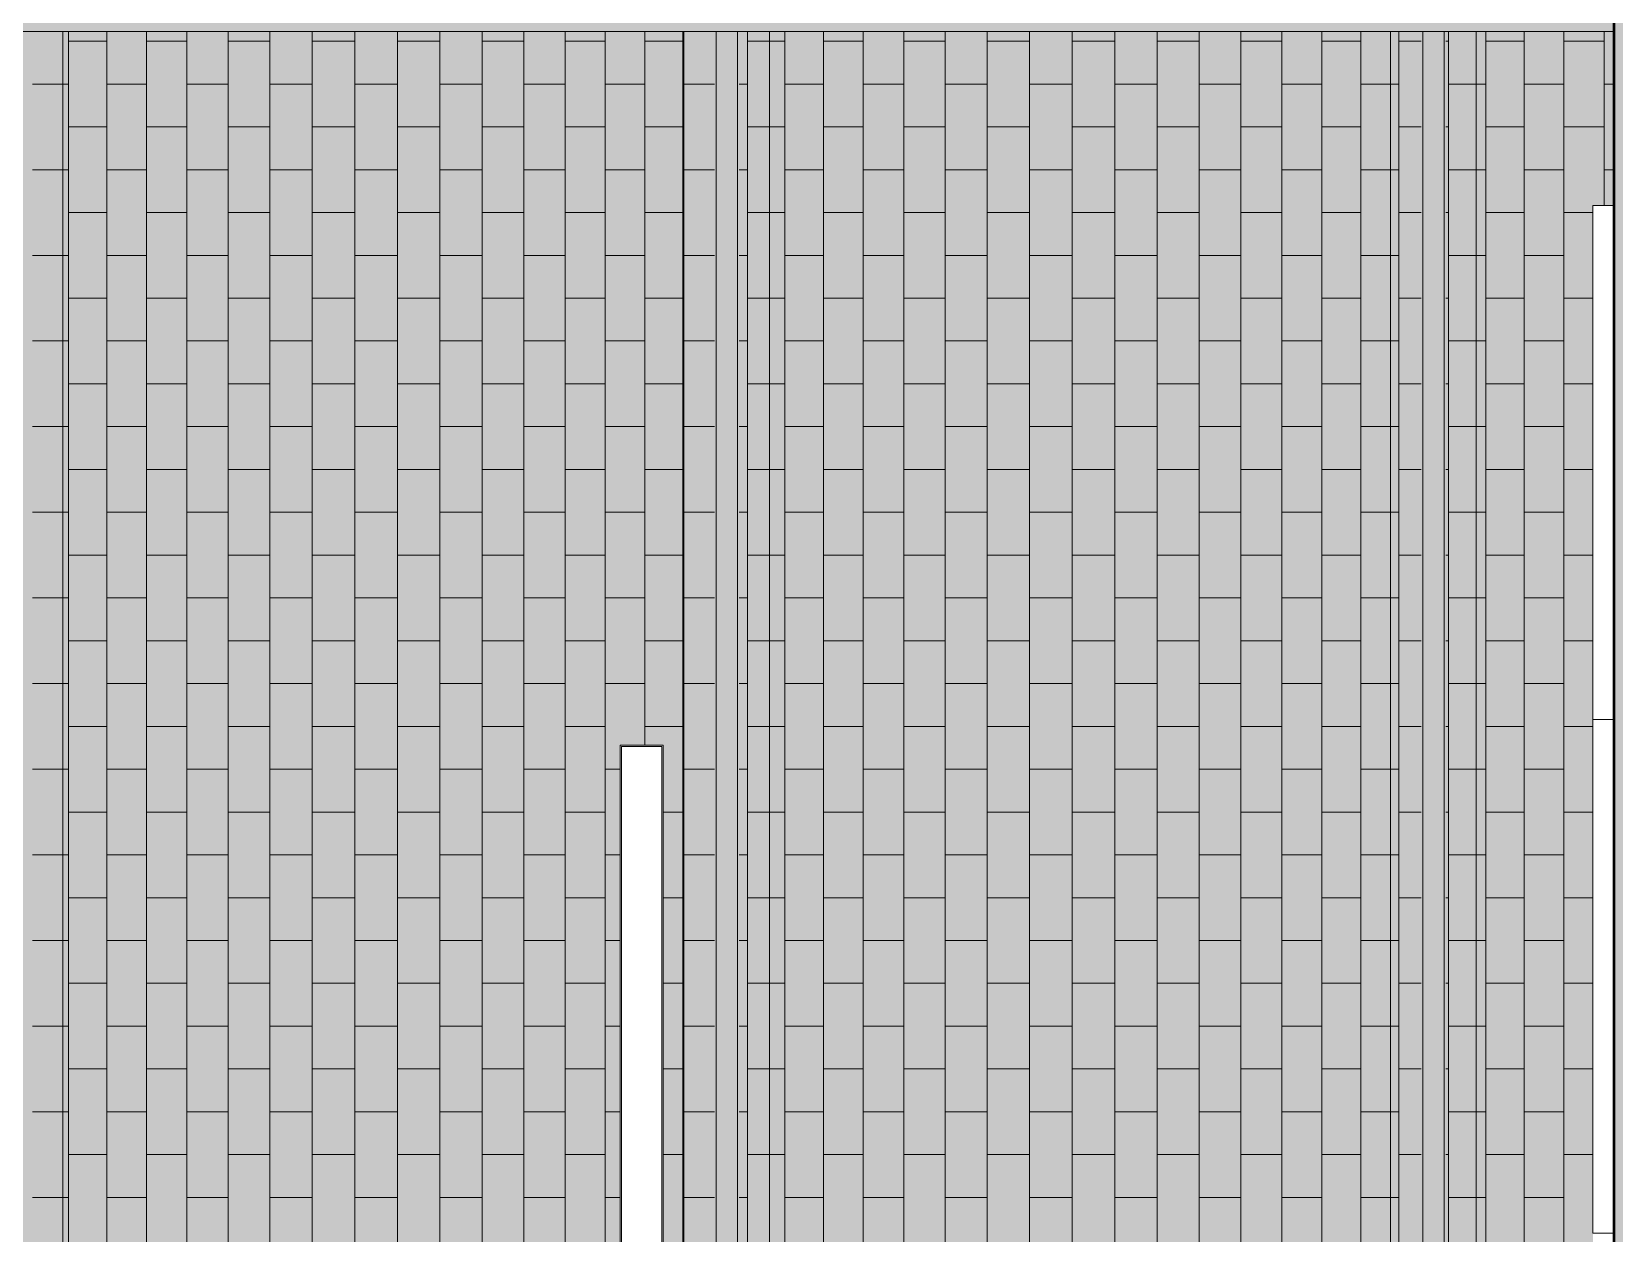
# Model space of a CAD drawing. Header units: inches. Extents: x -956 to 966, y -1111 to 895.
# Drawn here: x 169.2 to 317, y 394.3 to 506.5 of the extents above; entities that cross this region are included whole.
import ezdxf

# ---------------------------------------------------------------- set-up
doc = ezdxf.new("R2010")
doc.units = ezdxf.units.IN
doc.header["$MEASUREMENT"] = 0
for name, color, linetype, lineweight in [('A-CLNG', 13, 'Continuous', 13), ('A-CLNG-PATT', 13, 'Continuous', 13), ('A-GENM', 13, 'Continuous', 13), ('A-WALL-PATT', 111, 'Continuous', 13), ('E-LITE-EQPM', 33, 'Continuous', 9), ('I-WALL', 2, 'Continuous', 13)]:
    doc.layers.add(name, color=color, linetype=linetype, lineweight=lineweight)
pattern_1 = [(0, (0, 0), (30.72, 7.68), [1.267, -21.773, 1.267, -21.773, -122.88]), (0, (0, 0), (30.72, 7.68), [-46.08, 1.267, -44.813, 1.267, -21.773, -53.76]), (0, (0, 0), (30.72, 7.68), [-115.2, 1.267, -14.093, 1.267, -37.133]), (120, (11.52, 3.84), (-22.011075, 22.7643), [1.267, -21.773, 1.267, -21.773, -122.88]), (120, (11.52, 3.84), (-22.011075, 22.7643), [-46.08, 1.267, -44.813, 1.267, -21.773, -53.76]), (120, (11.52, 3.84), (-22.011075, 22.7643), [-115.2, 1.267, -14.093, 1.267, -37.133]), (240, (15.36, 19.2), (-8.708925, -30.4443), [1.267, -21.773, 1.267, -21.773, -122.88]), (240, (15.36, 19.2), (-8.708925, -30.4443), [-46.08, 1.267, -44.813, 1.267, -21.773, -53.76]), (240, (15.36, 19.2), (-8.708925, -30.4443), [-115.2, 1.267, -14.093, 1.267, -37.133])]

# ---------------------------------------------------------------- blocks, each defined once
blk = doc.blocks.new('Lighting - Pendant-Finelite-HP4-D - HP-4 D-8_-SO-3000K-120-FA-SC-3361575-7TH FLOOR TELECOM OVERHEAD ROUTING PLAN')
at = {"layer": 'E-LITE-EQPM', "color": 9}
for p, q in [((48, 2), (-48, 2)), ((-48, 2), (-48, -2)), ((47.875, 1.875), (-47.875, 1.875)), ((-47.875, 1.875), (-47.875, -1.875)), ((-47.875, 1.875), (47.875, 1.875)), ((-47.875, -1.875), (-47.875, 1.875)), ((47.875, -1.875), (47.875, 1.875)), ((47.875, 1.875), (47.875, -1.875)), ((48, -2), (48, 2)), ((-48, -2), (48, -2)), ((-47.875, -1.875), (47.875, -1.875)), ((47.875, -1.875), (-47.875, -1.875))]:
    blk.add_line(p, q, dxfattribs=at)
blk = doc.blocks.new('FP_1_59-7TH FLOOR TELECOM OVERHEAD ROUTING PLAN')
at = {"layer": 'A-CLNG-PATT', "color": 50}
for p, q in [((184.68, 287.38), (184.68, 506.51)), ((184.68, 505.61), (188.26, 505.61)), ((188.26, 287.38), (188.26, 506.51)), ((191.94, 287.38), (191.94, 506.51)), ((191.94, 505.61), (195.72, 505.61)), ((195.72, 287.38), (195.72, 506.51)), ((199.57, 287.38), (199.57, 506.51)), ((199.57, 505.61), (203.48, 505.61)), ((203.48, 287.38), (203.48, 506.51)), ((207.43, 287.38), (207.43, 506.51)), ((207.43, 505.61), (211.4, 505.61)), ((211.4, 287.38), (211.4, 506.51)), ((215.38, 287.38), (215.38, 506.51)), ((215.38, 505.61), (219.35, 505.61)), ((219.35, 287.38), (219.35, 506.51)), ((223.29, 287.38), (223.29, 506.51)), ((223.29, 505.61), (227.19, 505.61)), ((227.19, 287.38), (227.19, 506.51)), ((231.04, 287.38), (231.04, 506.51)), ((231.04, 505.61), (234.8, 505.61)), ((234.8, 287.38), (234.8, 506.51)), ((238.48, 439.86), (238.48, 506.51)), ((238.48, 505.61), (242.04, 505.61)), ((242.04, 287.38), (242.04, 506.51)), ((181.3, 501.61), (184.15, 501.61)), ((184.15, 501.61), (184.68, 501.61)), ((188.26, 501.61), (191.94, 501.61)), ((195.72, 501.61), (199.57, 501.61)), ((203.48, 501.61), (207.43, 501.61)), ((211.4, 501.61), (215.38, 501.61)), ((219.35, 501.61), (223.29, 501.61)), ((227.19, 501.61), (231.04, 501.61)), ((234.8, 501.61), (238.48, 501.61)), ((242.04, 501.61), (242.15, 501.61)), ((242.15, 501.61), (244.99, 501.61)), ((184.68, 497.61), (188.26, 497.61)), ((191.94, 497.61), (195.72, 497.61)), ((199.57, 497.61), (203.48, 497.61)), ((207.43, 497.61), (211.4, 497.61)), ((215.38, 497.61), (219.35, 497.61)), ((223.29, 497.61), (227.19, 497.61)), ((231.04, 497.61), (234.8, 497.61)), ((238.48, 497.61), (242.04, 497.61)), ((181.3, 493.61), (184.15, 493.61)), ((184.15, 493.61), (184.68, 493.61)), ((188.26, 493.61), (191.94, 493.61)), ((195.72, 493.61), (199.57, 493.61)), ((203.48, 493.61), (207.43, 493.61)), ((211.4, 493.61), (215.38, 493.61)), ((219.35, 493.61), (223.29, 493.61)), ((227.19, 493.61), (231.04, 493.61)), ((234.8, 493.61), (238.48, 493.61)), ((242.04, 493.61), (242.15, 493.61)), ((242.15, 493.61), (244.99, 493.61)), ((184.68, 489.61), (188.26, 489.61)), ((191.94, 489.61), (195.72, 489.61)), ((199.57, 489.61), (203.48, 489.61)), ((207.43, 489.61), (211.4, 489.61)), ((215.38, 489.61), (219.35, 489.61)), ((223.29, 489.61), (227.19, 489.61)), ((231.04, 489.61), (234.8, 489.61)), ((238.48, 489.61), (242.04, 489.61)), ((181.3, 485.61), (184.15, 485.61)), ((184.15, 485.61), (184.68, 485.61)), ((188.26, 485.61), (191.94, 485.61)), ((195.72, 485.61), (199.57, 485.61)), ((203.48, 485.61), (207.43, 485.61)), ((211.4, 485.61), (215.38, 485.61)), ((219.35, 485.61), (223.29, 485.61)), ((227.19, 485.61), (231.04, 485.61)), ((234.8, 485.61), (238.48, 485.61)), ((242.04, 485.61), (242.15, 485.61)), ((242.15, 485.61), (244.99, 485.61)), ((184.68, 481.61), (188.26, 481.61)), ((191.94, 481.61), (195.72, 481.61)), ((199.57, 481.61), (203.48, 481.61)), ((207.43, 481.61), (211.4, 481.61)), ((215.38, 481.61), (219.35, 481.61)), ((223.29, 481.61), (227.19, 481.61)), ((231.04, 481.61), (234.8, 481.61)), ((238.48, 481.61), (242.04, 481.61)), ((181.3, 477.61), (184.15, 477.61)), ((184.15, 477.61), (184.68, 477.61)), ((188.26, 477.61), (191.94, 477.61)), ((195.72, 477.61), (199.57, 477.61)), ((203.48, 477.61), (207.43, 477.61)), ((211.4, 477.61), (215.38, 477.61)), ((219.35, 477.61), (223.29, 477.61)), ((227.19, 477.61), (231.04, 477.61)), ((234.8, 477.61), (238.48, 477.61)), ((242.04, 477.61), (242.15, 477.61)), ((242.15, 477.61), (244.99, 477.61)), ((184.68, 473.61), (188.26, 473.61)), ((191.94, 473.61), (195.72, 473.61)), ((199.57, 473.61), (203.48, 473.61)), ((207.43, 473.61), (211.4, 473.61)), ((215.38, 473.61), (219.35, 473.61)), ((223.29, 473.61), (227.19, 473.61)), ((231.04, 473.61), (234.8, 473.61)), ((238.48, 473.61), (242.04, 473.61)), ((181.3, 469.61), (184.15, 469.61)), ((184.15, 469.61), (184.68, 469.61)), ((188.26, 469.61), (191.94, 469.61)), ((195.72, 469.61), (199.57, 469.61)), ((203.48, 469.61), (207.43, 469.61)), ((211.4, 469.61), (215.38, 469.61)), ((219.35, 469.61), (223.29, 469.61)), ((227.19, 469.61), (231.04, 469.61)), ((234.8, 469.61), (238.48, 469.61)), ((242.04, 469.61), (242.15, 469.61)), ((242.15, 469.61), (244.99, 469.61)), ((184.68, 465.61), (188.26, 465.61)), ((191.94, 465.61), (195.72, 465.61)), ((199.57, 465.61), (203.48, 465.61)), ((207.43, 465.61), (211.4, 465.61)), ((215.38, 465.61), (219.35, 465.61)), ((223.29, 465.61), (227.19, 465.61)), ((231.04, 465.61), (234.8, 465.61)), ((238.48, 465.61), (242.04, 465.61)), ((181.3, 461.61), (184.15, 461.61)), ((184.15, 461.61), (184.68, 461.61)), ((188.26, 461.61), (191.94, 461.61)), ((195.72, 461.61), (199.57, 461.61)), ((203.48, 461.61), (207.43, 461.61)), ((211.4, 461.61), (215.38, 461.61)), ((219.35, 461.61), (223.29, 461.61)), ((227.19, 461.61), (231.04, 461.61)), ((234.8, 461.61), (238.48, 461.61)), ((242.04, 461.61), (242.15, 461.61)), ((242.15, 461.61), (244.99, 461.61)), ((184.68, 457.61), (188.26, 457.61)), ((191.94, 457.61), (195.72, 457.61)), ((199.57, 457.61), (203.48, 457.61)), ((207.43, 457.61), (211.4, 457.61)), ((215.38, 457.61), (219.35, 457.61)), ((223.29, 457.61), (227.19, 457.61)), ((231.04, 457.61), (234.8, 457.61)), ((238.48, 457.61), (242.04, 457.61)), ((181.3, 453.61), (184.15, 453.61)), ((184.15, 453.61), (184.68, 453.61)), ((188.26, 453.61), (191.94, 453.61)), ((195.72, 453.61), (199.57, 453.61)), ((203.48, 453.61), (207.43, 453.61)), ((211.4, 453.61), (215.38, 453.61)), ((219.35, 453.61), (223.29, 453.61)), ((227.19, 453.61), (231.04, 453.61)), ((234.8, 453.61), (238.48, 453.61)), ((242.04, 453.61), (242.15, 453.61)), ((242.15, 453.61), (244.99, 453.61)), ((184.68, 449.61), (188.26, 449.61)), ((191.94, 449.61), (195.72, 449.61)), ((199.57, 449.61), (203.48, 449.61)), ((207.43, 449.61), (211.4, 449.61)), ((215.38, 449.61), (219.35, 449.61)), ((223.29, 449.61), (227.19, 449.61)), ((231.04, 449.61), (234.8, 449.61)), ((238.48, 449.61), (242.04, 449.61)), ((181.3, 445.61), (184.15, 445.61)), ((184.15, 445.61), (184.68, 445.61)), ((188.26, 445.61), (191.94, 445.61)), ((195.72, 445.61), (199.57, 445.61)), ((203.48, 445.61), (207.43, 445.61)), ((211.4, 445.61), (215.38, 445.61)), ((219.35, 445.61), (223.29, 445.61)), ((227.19, 445.61), (231.04, 445.61)), ((234.8, 445.61), (238.48, 445.61)), ((242.04, 445.61), (242.15, 445.61)), ((242.15, 445.61), (244.99, 445.61)), ((184.68, 441.61), (188.26, 441.61)), ((191.94, 441.61), (195.72, 441.61)), ((199.57, 441.61), (203.48, 441.61)), ((207.43, 441.61), (211.4, 441.61)), ((215.38, 441.61), (219.35, 441.61)), ((223.29, 441.61), (227.19, 441.61)), ((231.04, 441.61), (234.8, 441.61)), ((238.48, 441.61), (242.04, 441.61)), ((181.3, 437.61), (184.15, 437.61)), ((184.15, 437.61), (184.68, 437.61)), ((188.26, 437.61), (191.94, 437.61)), ((195.72, 437.61), (199.57, 437.61)), ((203.48, 437.61), (207.43, 437.61)), ((211.4, 437.61), (215.38, 437.61)), ((219.35, 437.61), (223.29, 437.61)), ((227.19, 437.61), (231.04, 437.61)), ((234.8, 437.61), (236.21, 437.61)), ((242.04, 437.61), (242.15, 437.61)), ((242.15, 437.61), (244.99, 437.61)), ((184.68, 433.61), (188.26, 433.61)), ((191.94, 433.61), (195.72, 433.61)), ((199.57, 433.61), (203.48, 433.61)), ((207.43, 433.61), (211.4, 433.61)), ((215.38, 433.61), (219.35, 433.61)), ((223.29, 433.61), (227.19, 433.61)), ((231.04, 433.61), (234.8, 433.61)), ((240.19, 433.61), (242.04, 433.61)), ((181.3, 429.61), (184.15, 429.61)), ((184.15, 429.61), (184.68, 429.61)), ((188.26, 429.61), (191.94, 429.61)), ((195.72, 429.61), (199.57, 429.61)), ((203.48, 429.61), (207.43, 429.61)), ((211.4, 429.61), (215.38, 429.61)), ((219.35, 429.61), (223.29, 429.61)), ((227.19, 429.61), (231.04, 429.61)), ((234.8, 429.61), (236.2, 429.61)), ((242.04, 429.61), (242.15, 429.61)), ((242.15, 429.61), (244.99, 429.61)), ((184.68, 425.61), (188.26, 425.61)), ((191.94, 425.61), (195.72, 425.61)), ((199.57, 425.61), (203.48, 425.61)), ((207.43, 425.61), (211.4, 425.61)), ((215.38, 425.61), (219.35, 425.61)), ((223.29, 425.61), (227.19, 425.61)), ((231.04, 425.61), (234.8, 425.61)), ((240.2, 425.61), (242.04, 425.61)), ((181.3, 421.61), (184.15, 421.61)), ((184.15, 421.61), (184.68, 421.61)), ((188.26, 421.61), (191.94, 421.61)), ((195.72, 421.61), (199.57, 421.61)), ((203.48, 421.61), (207.43, 421.61)), ((211.4, 421.61), (215.38, 421.61)), ((219.35, 421.61), (223.29, 421.61)), ((227.19, 421.61), (231.04, 421.61)), ((234.8, 421.61), (236.2, 421.61)), ((242.04, 421.61), (242.15, 421.61)), ((242.15, 421.61), (244.99, 421.61)), ((184.68, 417.61), (188.26, 417.61)), ((191.94, 417.61), (195.72, 417.61)), ((199.57, 417.61), (203.48, 417.61)), ((207.43, 417.61), (211.4, 417.61)), ((215.38, 417.61), (219.35, 417.61)), ((223.29, 417.61), (227.19, 417.61)), ((231.04, 417.61), (234.8, 417.61)), ((240.2, 417.61), (242.04, 417.61)), ((181.3, 413.61), (184.15, 413.61)), ((184.15, 413.61), (184.68, 413.61)), ((188.26, 413.61), (191.94, 413.61)), ((195.72, 413.61), (199.57, 413.61)), ((203.48, 413.61), (207.43, 413.61)), ((211.4, 413.61), (215.38, 413.61)), ((219.35, 413.61), (223.29, 413.61)), ((227.19, 413.61), (231.04, 413.61)), ((234.8, 413.61), (236.2, 413.61)), ((242.04, 413.61), (242.15, 413.61)), ((242.15, 413.61), (244.99, 413.61)), ((184.68, 409.61), (188.26, 409.61)), ((191.94, 409.61), (195.72, 409.61)), ((199.57, 409.61), (203.48, 409.61)), ((207.43, 409.61), (211.4, 409.61)), ((215.38, 409.61), (219.35, 409.61)), ((223.29, 409.61), (227.19, 409.61)), ((231.04, 409.61), (234.8, 409.61)), ((240.2, 409.61), (242.04, 409.61)), ((181.3, 405.61), (184.15, 405.61)), ((184.15, 405.61), (184.68, 405.61)), ((188.26, 405.61), (191.94, 405.61)), ((195.72, 405.61), (199.57, 405.61)), ((203.48, 405.61), (207.43, 405.61)), ((211.4, 405.61), (215.38, 405.61)), ((219.35, 405.61), (223.29, 405.61)), ((227.19, 405.61), (231.04, 405.61)), ((234.8, 405.61), (236.2, 405.61)), ((242.04, 405.61), (242.15, 405.61)), ((242.15, 405.61), (244.99, 405.61)), ((184.68, 401.61), (188.26, 401.61)), ((191.94, 401.61), (195.72, 401.61)), ((199.57, 401.61), (203.48, 401.61)), ((207.43, 401.61), (211.4, 401.61)), ((215.38, 401.61), (219.35, 401.61)), ((223.29, 401.61), (227.19, 401.61)), ((231.04, 401.61), (234.8, 401.61)), ((240.2, 401.61), (242.04, 401.61)), ((181.3, 397.61), (184.15, 397.61)), ((184.15, 397.61), (184.68, 397.61)), ((188.26, 397.61), (191.94, 397.61)), ((195.72, 397.61), (199.57, 397.61)), ((203.48, 397.61), (207.43, 397.61)), ((211.4, 397.61), (215.38, 397.61)), ((219.35, 397.61), (223.29, 397.61)), ((227.19, 397.61), (231.04, 397.61)), ((234.8, 397.61), (236.2, 397.61)), ((242.04, 397.61), (242.15, 397.61)), ((242.15, 397.61), (244.99, 397.61))]:
    blk.add_line(p, q, dxfattribs=at)
blk = doc.blocks.new('FP_1_60-7TH FLOOR TELECOM OVERHEAD ROUTING PLAN')
at = {"layer": 'A-CLNG-PATT', "color": 50}
for p, q in [((248.08, 287.38), (248.08, 506.51)), ((248.08, 505.61), (250.15, 505.61)), ((250.15, 505.61), (251.57, 505.61)), ((251.57, 287.38), (251.57, 506.51)), ((255.18, 287.38), (255.18, 506.51)), ((255.18, 505.61), (258.89, 505.61)), ((258.89, 287.38), (258.89, 506.51)), ((262.68, 287.38), (262.68, 506.51)), ((262.68, 505.61), (266.55, 505.61)), ((266.55, 287.38), (266.55, 506.51)), ((270.47, 287.38), (270.47, 506.51)), ((270.47, 505.61), (274.42, 505.61)), ((274.42, 287.38), (274.42, 506.51)), ((278.4, 287.38), (278.4, 506.51)), ((278.4, 505.61), (282.38, 505.61)), ((282.38, 287.38), (282.38, 506.51)), ((286.34, 287.38), (286.34, 506.51)), ((286.34, 505.61), (290.28, 505.61)), ((290.28, 287.38), (290.28, 506.51)), ((294.17, 287.38), (294.17, 506.51)), ((294.17, 505.61), (297.99, 505.61)), ((297.99, 287.38), (297.99, 506.51)), ((301.73, 287.38), (301.73, 506.51)), ((301.73, 505.61), (305.38, 505.61)), ((305.38, 287.38), (305.38, 506.51)), ((308.92, 287.38), (308.92, 506.51)), ((308.92, 505.61), (310.99, 505.61)), ((247.3, 501.61), (248.08, 501.61)), ((251.57, 501.61), (255.18, 501.61)), ((258.89, 501.61), (262.68, 501.61)), ((266.55, 501.61), (270.47, 501.61)), ((274.42, 501.61), (278.4, 501.61)), ((282.38, 501.61), (286.34, 501.61)), ((290.28, 501.61), (294.17, 501.61)), ((297.99, 501.61), (301.73, 501.61)), ((305.38, 501.61), (308.15, 501.61)), ((308.15, 501.61), (308.92, 501.61)), ((248.08, 497.61), (250.15, 497.61)), ((250.15, 497.61), (251.57, 497.61)), ((255.18, 497.61), (258.89, 497.61)), ((262.68, 497.61), (266.55, 497.61)), ((270.47, 497.61), (274.42, 497.61)), ((278.4, 497.61), (282.38, 497.61)), ((286.34, 497.61), (290.28, 497.61)), ((294.17, 497.61), (297.99, 497.61)), ((301.73, 497.61), (305.38, 497.61)), ((308.92, 497.61), (310.99, 497.61)), ((247.3, 493.61), (248.08, 493.61)), ((251.57, 493.61), (255.18, 493.61)), ((258.89, 493.61), (262.68, 493.61)), ((266.55, 493.61), (270.47, 493.61)), ((274.42, 493.61), (278.4, 493.61)), ((282.38, 493.61), (286.34, 493.61)), ((290.28, 493.61), (294.17, 493.61)), ((297.99, 493.61), (301.73, 493.61)), ((305.38, 493.61), (308.15, 493.61)), ((308.15, 493.61), (308.92, 493.61)), ((248.08, 489.61), (250.15, 489.61)), ((250.15, 489.61), (251.57, 489.61)), ((255.18, 489.61), (258.89, 489.61)), ((262.68, 489.61), (266.55, 489.61)), ((270.47, 489.61), (274.42, 489.61)), ((278.4, 489.61), (282.38, 489.61)), ((286.34, 489.61), (290.28, 489.61)), ((294.17, 489.61), (297.99, 489.61)), ((301.73, 489.61), (305.38, 489.61)), ((308.92, 489.61), (310.99, 489.61)), ((247.3, 485.61), (248.08, 485.61)), ((251.57, 485.61), (255.18, 485.61)), ((258.89, 485.61), (262.68, 485.61)), ((266.55, 485.61), (270.47, 485.61)), ((274.42, 485.61), (278.4, 485.61)), ((282.38, 485.61), (286.34, 485.61)), ((290.28, 485.61), (294.17, 485.61)), ((297.99, 485.61), (301.73, 485.61)), ((305.38, 485.61), (308.15, 485.61)), ((308.15, 485.61), (308.92, 485.61)), ((248.08, 481.61), (250.15, 481.61)), ((250.15, 481.61), (251.57, 481.61)), ((255.18, 481.61), (258.89, 481.61)), ((262.68, 481.61), (266.55, 481.61)), ((270.47, 481.61), (274.42, 481.61)), ((278.4, 481.61), (282.38, 481.61)), ((286.34, 481.61), (290.28, 481.61)), ((294.17, 481.61), (297.99, 481.61)), ((301.73, 481.61), (305.38, 481.61)), ((308.92, 481.61), (310.99, 481.61)), ((247.3, 477.61), (248.08, 477.61)), ((251.57, 477.61), (255.18, 477.61)), ((258.89, 477.61), (262.68, 477.61)), ((266.55, 477.61), (270.47, 477.61)), ((274.42, 477.61), (278.4, 477.61)), ((282.38, 477.61), (286.34, 477.61)), ((290.28, 477.61), (294.17, 477.61)), ((297.99, 477.61), (301.73, 477.61)), ((305.38, 477.61), (308.15, 477.61)), ((308.15, 477.61), (308.92, 477.61)), ((248.08, 473.61), (250.15, 473.61)), ((250.15, 473.61), (251.57, 473.61)), ((255.18, 473.61), (258.89, 473.61)), ((262.68, 473.61), (266.55, 473.61)), ((270.47, 473.61), (274.42, 473.61)), ((278.4, 473.61), (282.38, 473.61)), ((286.34, 473.61), (290.28, 473.61)), ((294.17, 473.61), (297.99, 473.61)), ((301.73, 473.61), (305.38, 473.61)), ((308.92, 473.61), (310.99, 473.61)), ((247.3, 469.61), (248.08, 469.61)), ((251.57, 469.61), (255.18, 469.61)), ((258.89, 469.61), (262.68, 469.61)), ((266.55, 469.61), (270.47, 469.61)), ((274.42, 469.61), (278.4, 469.61)), ((282.38, 469.61), (286.34, 469.61)), ((290.28, 469.61), (294.17, 469.61)), ((297.99, 469.61), (301.73, 469.61)), ((305.38, 469.61), (308.15, 469.61)), ((308.15, 469.61), (308.92, 469.61)), ((248.08, 465.61), (250.15, 465.61)), ((250.15, 465.61), (251.57, 465.61)), ((255.18, 465.61), (258.89, 465.61)), ((262.68, 465.61), (266.55, 465.61)), ((270.47, 465.61), (274.42, 465.61)), ((278.4, 465.61), (282.38, 465.61)), ((286.34, 465.61), (290.28, 465.61)), ((294.17, 465.61), (297.99, 465.61)), ((301.73, 465.61), (305.38, 465.61)), ((308.92, 465.61), (310.99, 465.61)), ((247.3, 461.61), (248.08, 461.61)), ((251.57, 461.61), (255.18, 461.61)), ((258.89, 461.61), (262.68, 461.61)), ((266.55, 461.61), (270.47, 461.61)), ((274.42, 461.61), (278.4, 461.61)), ((282.38, 461.61), (286.34, 461.61)), ((290.28, 461.61), (294.17, 461.61)), ((297.99, 461.61), (301.73, 461.61)), ((305.38, 461.61), (308.15, 461.61)), ((308.15, 461.61), (308.92, 461.61)), ((248.08, 457.61), (250.15, 457.61)), ((250.15, 457.61), (251.57, 457.61)), ((255.18, 457.61), (258.89, 457.61)), ((262.68, 457.61), (266.55, 457.61)), ((270.47, 457.61), (274.42, 457.61)), ((278.4, 457.61), (282.38, 457.61)), ((286.34, 457.61), (290.28, 457.61)), ((294.17, 457.61), (297.99, 457.61)), ((301.73, 457.61), (305.38, 457.61)), ((308.92, 457.61), (310.99, 457.61)), ((247.3, 453.61), (248.08, 453.61)), ((251.57, 453.61), (255.18, 453.61)), ((258.89, 453.61), (262.68, 453.61)), ((266.55, 453.61), (270.47, 453.61)), ((274.42, 453.61), (278.4, 453.61)), ((282.38, 453.61), (286.34, 453.61)), ((290.28, 453.61), (294.17, 453.61)), ((297.99, 453.61), (301.73, 453.61)), ((305.38, 453.61), (308.15, 453.61)), ((308.15, 453.61), (308.92, 453.61)), ((248.08, 449.61), (250.15, 449.61)), ((250.15, 449.61), (251.57, 449.61)), ((255.18, 449.61), (258.89, 449.61)), ((262.68, 449.61), (266.55, 449.61)), ((270.47, 449.61), (274.42, 449.61)), ((278.4, 449.61), (282.38, 449.61)), ((286.34, 449.61), (290.28, 449.61)), ((294.17, 449.61), (297.99, 449.61)), ((301.73, 449.61), (305.38, 449.61)), ((308.92, 449.61), (310.99, 449.61)), ((247.3, 445.61), (248.08, 445.61)), ((251.57, 445.61), (255.18, 445.61)), ((258.89, 445.61), (262.68, 445.61)), ((266.55, 445.61), (270.47, 445.61)), ((274.42, 445.61), (278.4, 445.61)), ((282.38, 445.61), (286.34, 445.61)), ((290.28, 445.61), (294.17, 445.61)), ((297.99, 445.61), (301.73, 445.61)), ((305.38, 445.61), (308.15, 445.61)), ((308.15, 445.61), (308.92, 445.61)), ((248.08, 441.61), (250.15, 441.61)), ((250.15, 441.61), (251.57, 441.61)), ((255.18, 441.61), (258.89, 441.61)), ((262.68, 441.61), (266.55, 441.61)), ((270.47, 441.61), (274.42, 441.61)), ((278.4, 441.61), (282.38, 441.61)), ((286.34, 441.61), (290.28, 441.61)), ((294.17, 441.61), (297.99, 441.61)), ((301.73, 441.61), (305.38, 441.61)), ((308.92, 441.61), (310.99, 441.61)), ((247.3, 437.61), (248.08, 437.61)), ((251.57, 437.61), (255.18, 437.61)), ((258.89, 437.61), (262.68, 437.61)), ((266.55, 437.61), (270.47, 437.61)), ((274.42, 437.61), (278.4, 437.61)), ((282.38, 437.61), (286.34, 437.61)), ((290.28, 437.61), (294.17, 437.61)), ((297.99, 437.61), (301.73, 437.61)), ((305.38, 437.61), (308.15, 437.61)), ((308.15, 437.61), (308.92, 437.61)), ((248.08, 433.61), (250.15, 433.61)), ((250.15, 433.61), (251.57, 433.61)), ((255.18, 433.61), (258.89, 433.61)), ((262.68, 433.61), (266.55, 433.61)), ((270.47, 433.61), (274.42, 433.61)), ((278.4, 433.61), (282.38, 433.61)), ((286.34, 433.61), (290.28, 433.61)), ((294.17, 433.61), (297.99, 433.61)), ((301.73, 433.61), (305.38, 433.61)), ((308.92, 433.61), (310.99, 433.61)), ((247.3, 429.61), (248.08, 429.61)), ((251.57, 429.61), (255.18, 429.61)), ((258.89, 429.61), (262.68, 429.61)), ((266.55, 429.61), (270.47, 429.61)), ((274.42, 429.61), (278.4, 429.61)), ((282.38, 429.61), (286.34, 429.61)), ((290.28, 429.61), (294.17, 429.61)), ((297.99, 429.61), (301.73, 429.61)), ((305.38, 429.61), (308.15, 429.61)), ((308.15, 429.61), (308.92, 429.61)), ((248.08, 425.61), (250.15, 425.61)), ((250.15, 425.61), (251.57, 425.61)), ((255.18, 425.61), (258.89, 425.61)), ((262.68, 425.61), (266.55, 425.61)), ((270.47, 425.61), (274.42, 425.61)), ((278.4, 425.61), (282.38, 425.61)), ((286.34, 425.61), (290.28, 425.61)), ((294.17, 425.61), (297.99, 425.61)), ((301.73, 425.61), (305.38, 425.61)), ((308.92, 425.61), (310.99, 425.61)), ((247.3, 421.61), (248.08, 421.61)), ((251.57, 421.61), (255.18, 421.61)), ((258.89, 421.61), (262.68, 421.61)), ((266.55, 421.61), (270.47, 421.61)), ((274.42, 421.61), (278.4, 421.61)), ((282.38, 421.61), (286.34, 421.61)), ((290.28, 421.61), (294.17, 421.61)), ((297.99, 421.61), (301.73, 421.61)), ((305.38, 421.61), (308.15, 421.61)), ((308.15, 421.61), (308.92, 421.61)), ((248.08, 417.61), (250.15, 417.61)), ((250.15, 417.61), (251.57, 417.61)), ((255.18, 417.61), (258.89, 417.61)), ((262.68, 417.61), (266.55, 417.61)), ((270.47, 417.61), (274.42, 417.61)), ((278.4, 417.61), (282.38, 417.61)), ((286.34, 417.61), (290.28, 417.61)), ((294.17, 417.61), (297.99, 417.61)), ((301.73, 417.61), (305.38, 417.61)), ((308.92, 417.61), (310.99, 417.61)), ((247.3, 413.61), (248.08, 413.61)), ((251.57, 413.61), (255.18, 413.61)), ((258.89, 413.61), (262.68, 413.61)), ((266.55, 413.61), (270.47, 413.61)), ((274.42, 413.61), (278.4, 413.61)), ((282.38, 413.61), (286.34, 413.61)), ((290.28, 413.61), (294.17, 413.61)), ((297.99, 413.61), (301.73, 413.61)), ((305.38, 413.61), (308.15, 413.61)), ((308.15, 413.61), (308.92, 413.61)), ((248.08, 409.61), (250.15, 409.61)), ((250.15, 409.61), (251.57, 409.61)), ((255.18, 409.61), (258.89, 409.61)), ((262.68, 409.61), (266.55, 409.61)), ((270.47, 409.61), (274.42, 409.61)), ((278.4, 409.61), (282.38, 409.61)), ((286.34, 409.61), (290.28, 409.61)), ((294.17, 409.61), (297.99, 409.61)), ((301.73, 409.61), (305.38, 409.61)), ((308.92, 409.61), (310.99, 409.61)), ((247.3, 405.61), (248.08, 405.61)), ((251.57, 405.61), (255.18, 405.61)), ((258.89, 405.61), (262.68, 405.61)), ((266.55, 405.61), (270.47, 405.61)), ((274.42, 405.61), (278.4, 405.61)), ((282.38, 405.61), (286.34, 405.61)), ((290.28, 405.61), (294.17, 405.61)), ((297.99, 405.61), (301.73, 405.61)), ((305.38, 405.61), (308.15, 405.61)), ((308.15, 405.61), (308.92, 405.61)), ((248.08, 401.61), (250.15, 401.61)), ((250.15, 401.61), (251.57, 401.61)), ((255.18, 401.61), (258.89, 401.61)), ((262.68, 401.61), (266.55, 401.61)), ((270.47, 401.61), (274.42, 401.61)), ((278.4, 401.61), (282.38, 401.61)), ((286.34, 401.61), (290.28, 401.61)), ((294.17, 401.61), (297.99, 401.61)), ((301.73, 401.61), (305.38, 401.61)), ((308.92, 401.61), (310.99, 401.61)), ((247.3, 397.61), (248.08, 397.61)), ((251.57, 397.61), (255.18, 397.61)), ((258.89, 397.61), (262.68, 397.61)), ((266.55, 397.61), (270.47, 397.61)), ((274.42, 397.61), (278.4, 397.61)), ((282.38, 397.61), (286.34, 397.61)), ((290.28, 397.61), (294.17, 397.61)), ((297.99, 397.61), (301.73, 397.61)), ((305.38, 397.61), (308.15, 397.61)), ((308.15, 397.61), (308.92, 397.61))]:
    blk.add_line(p, q, dxfattribs=at)
blk = doc.blocks.new('FP_1_61-7TH FLOOR TELECOM OVERHEAD ROUTING PLAN')
at = {"layer": 'A-CLNG-PATT', "color": 50}
for p, q in [((313.3, 505.61), (313.56, 505.61)), ((313.56, 287.38), (313.56, 506.51)), ((317.03, 287.38), (317.03, 506.51)), ((317.03, 505.61), (320.62, 505.61)), ((320.62, 287.38), (320.62, 506.51)), ((324.32, 287.38), (324.32, 506.51)), ((324.32, 505.61), (328.1, 505.61)), ((328.1, 490.26), (328.1, 506.51)), ((313.56, 501.61), (316.15, 501.61)), ((316.15, 501.61), (317.03, 501.61)), ((320.62, 501.61), (324.32, 501.61)), ((328.1, 501.61), (329.04, 501.61)), ((313.3, 497.61), (313.56, 497.61)), ((317.03, 497.61), (320.62, 497.61)), ((324.32, 497.61), (328.1, 497.61)), ((313.56, 493.61), (316.15, 493.61)), ((316.15, 493.61), (317.03, 493.61)), ((320.62, 493.61), (324.32, 493.61)), ((328.1, 493.61), (329.04, 493.61)), ((313.3, 489.61), (313.56, 489.61)), ((317.03, 489.61), (320.62, 489.61)), ((324.32, 489.61), (327.04, 489.61)), ((313.56, 485.61), (316.15, 485.61)), ((316.15, 485.61), (317.03, 485.61)), ((320.62, 485.61), (324.32, 485.61)), ((313.3, 481.61), (313.56, 481.61)), ((317.03, 481.61), (320.62, 481.61)), ((324.32, 481.61), (327.04, 481.61)), ((313.56, 477.61), (316.15, 477.61)), ((316.15, 477.61), (317.03, 477.61)), ((320.62, 477.61), (324.32, 477.61)), ((313.3, 473.61), (313.56, 473.61)), ((317.03, 473.61), (320.62, 473.61)), ((324.32, 473.61), (327.04, 473.61)), ((313.56, 469.61), (316.15, 469.61)), ((316.15, 469.61), (317.03, 469.61)), ((320.62, 469.61), (324.32, 469.61)), ((313.3, 465.61), (313.56, 465.61)), ((317.03, 465.61), (320.62, 465.61)), ((324.32, 465.61), (327.04, 465.61)), ((313.56, 461.61), (316.15, 461.61)), ((316.15, 461.61), (317.03, 461.61)), ((320.62, 461.61), (324.32, 461.61)), ((313.3, 457.61), (313.56, 457.61)), ((317.03, 457.61), (320.62, 457.61)), ((324.32, 457.61), (327.04, 457.61)), ((313.56, 453.61), (316.15, 453.61)), ((316.15, 453.61), (317.03, 453.61)), ((320.62, 453.61), (324.32, 453.61)), ((313.3, 449.61), (313.56, 449.61)), ((317.03, 449.61), (320.62, 449.61)), ((324.32, 449.61), (327.04, 449.61)), ((313.56, 445.61), (316.15, 445.61)), ((316.15, 445.61), (317.03, 445.61)), ((320.62, 445.61), (324.32, 445.61)), ((313.3, 441.61), (313.56, 441.61)), ((317.03, 441.61), (320.62, 441.61)), ((324.32, 441.61), (327.04, 441.61)), ((313.56, 437.61), (316.15, 437.61)), ((316.15, 437.61), (317.03, 437.61)), ((320.62, 437.61), (324.32, 437.61)), ((313.3, 433.61), (313.56, 433.61)), ((317.03, 433.61), (320.62, 433.61)), ((324.32, 433.61), (327.04, 433.61)), ((313.56, 429.61), (316.15, 429.61)), ((316.15, 429.61), (317.03, 429.61)), ((320.62, 429.61), (324.32, 429.61)), ((313.3, 425.61), (313.56, 425.61)), ((317.03, 425.61), (320.62, 425.61)), ((324.32, 425.61), (327.04, 425.61)), ((313.56, 421.61), (316.15, 421.61)), ((316.15, 421.61), (317.03, 421.61)), ((320.62, 421.61), (324.32, 421.61)), ((313.3, 417.61), (313.56, 417.61)), ((317.03, 417.61), (320.62, 417.61)), ((324.32, 417.61), (327.04, 417.61)), ((313.56, 413.61), (316.15, 413.61)), ((316.15, 413.61), (317.03, 413.61)), ((320.62, 413.61), (324.32, 413.61)), ((313.3, 409.61), (313.56, 409.61)), ((317.03, 409.61), (320.62, 409.61)), ((324.32, 409.61), (327.04, 409.61)), ((313.56, 405.61), (316.15, 405.61)), ((316.15, 405.61), (317.03, 405.61)), ((320.62, 405.61), (324.32, 405.61)), ((313.3, 401.61), (313.56, 401.61)), ((317.03, 401.61), (320.62, 401.61)), ((324.32, 401.61), (327.04, 401.61)), ((313.56, 397.61), (316.15, 397.61)), ((316.15, 397.61), (317.03, 397.61)), ((320.62, 397.61), (324.32, 397.61))]:
    blk.add_line(p, q, dxfattribs=at)
blk = doc.blocks.new('7th Floor Vault3 - 7th Floor Vault-3165199-7TH FLOOR TELECOM OVERHEAD ROUTING PLAN')
at = {"layer": 'A-CLNG', "color": 10, "lineweight": 9}
for p, q in [((184.15, 506.51), (184.15, 287.38)), ((184.15, 506.51), (184.15, 287.38)), ((242.15, 506.51), (242.15, 287.38)), ((242.15, 506.51), (242.15, 287.38)), ((245.15, 506.51), (245.15, 287.38)), ((247.15, 506.51), (247.15, 287.38)), ((250.15, 506.51), (250.15, 287.38)), ((250.15, 506.51), (250.15, 287.38)), ((308.15, 506.51), (308.15, 287.38)), ((308.15, 506.51), (308.15, 287.38)), ((311.15, 506.51), (311.15, 287.38)), ((313.15, 506.51), (313.15, 287.38)), ((316.15, 506.51), (316.15, 287.38)), ((316.15, 506.51), (316.15, 287.38))]:
    blk.add_line(p, q, dxfattribs=at)
for name in ['FP_1_59-7TH FLOOR TELECOM OVERHEAD ROUTING PLAN', 'FP_1_60-7TH FLOOR TELECOM OVERHEAD ROUTING PLAN', 'FP_1_61-7TH FLOOR TELECOM OVERHEAD ROUTING PLAN']:
    blk.add_blockref(name, (0, 0), dxfattribs=at)
blk = doc.blocks.new('Acoustic Panel - Wall Mtd - 4_-0_ wide 2_ thick-4744655-7TH FLOOR TELECOM OVERHEAD ROUTING PLAN')
at = {"layer": 'A-GENM', "color": 53, "lineweight": 20}
for p, q in [((315.04, 250.26), (315.04, 298.26)), ((315.04, 298.26), (317.04, 298.26)), ((317.04, 298.26), (317.04, 250.26)), ((317.04, 250.26), (315.04, 250.26))]:
    blk.add_line(p, q, dxfattribs=at)

msp = doc.modelspace()

# ---------------------------------------------------------------- hatches: boundary and pattern name
at = {"layer": 'A-CLNG-PATT'}
h = msp.add_hatch(dxfattribs=at)
h.set_pattern_fill('FP1_12', color=253, style=0, pattern_type=2)
h.set_pattern_definition(pattern_1)
h.paths.add_polyline_path([(-294.34, -537.62), (-227.98, -537.62), (-227.98, -527.62), (-219.98, -527.62), (-219.98, -509.12), (-210.98, -509.12), (-210.98, -364.18), (-211.98, -364.18), (-211.98, -243.37), (-299.98, -243.37), (-299.98, -537.62)], flags=0)
h.paths.add_polyline_path([(-606.23, -537.62), (-602.07, -537.62), (-602.07, -532.87), (-606.23, -532.87), (-606.23, -535.37)], flags=0)
h.paths.add_polyline_path([(-561.64, -537.62), (-356.48, -537.62), (-356.48, -525.62), (-323.98, -525.62), (-323.98, -537.62), (-305.35, -537.62), (-305.35, -525.37), (-321.35, -525.37), (-321.35, -427.37), (-305.35, -427.37), (-305.35, -243.37), (-386.84, -243.37), (-386.84, -318.61), (-390.84, -318.61), (-390.84, -243.37), (-496.9, -243.37), (-496.9, -318.61), (-500.9, -318.61), (-500.9, -243.37), (-562.04, -243.37), (-562.04, -427.37), (-500.9, -427.37), (-500.9, -402.61), (-496.9, -402.61), (-496.9, -427.37), (-390.84, -427.37), (-390.84, -402.61), (-386.84, -402.61), (-386.84, -427.37), (-370.04, -427.37), (-370.04, -525.37), (-578.04, -525.37), (-578.04, -243.37), (-578.35, -243.37), (-578.35, -528.62), (-563.48, -528.62), (-563.48, -537.62)], flags=0)
h.paths.add_polyline_path([(-567.73, -537.62), (-567.73, -532.87), (-578.07, -532.87), (-578.07, -537.62), (-572.48, -537.62)], flags=0)
h.paths.add_polyline_path([(-352.23, -537.62), (-349.48, -537.62), (-349.48, -529.87), (-352.23, -529.87), (-352.23, -536.61)], flags=0)
h.paths.add_polyline_path([(-680.44, -535.37), (-610.48, -535.37), (-610.48, -528.62), (-583.23, -528.62), (-583.23, -526.62), (-662.91, -526.62), (-662.91, -498.61), (-665.8, -498.61), (-665.8, -402.61), (-661.8, -402.61), (-661.8, -428.62), (-583.23, -428.62), (-583.23, -422.62), (-598.91, -422.62), (-598.91, -386.62), (-662.91, -386.62), (-662.91, -318.61), (-665.8, -318.61), (-665.8, -243.37), (-666.35, -243.37), (-666.35, -246.62), (-730.35, -246.62), (-730.35, -243.37), (-762.35, -243.37), (-762.35, -246.62), (-771.86, -246.62), (-771.86, -288.62), (-694.91, -288.62), (-694.91, -386.62), (-790.91, -386.62), (-790.91, -288.62), (-775.86, -288.62), (-775.86, -246.62), (-842.35, -246.62), (-842.35, -243.37), (-853.35, -243.37), (-853.35, -535.37), (-710.14, -535.37)], flags=0)
h.paths.add_polyline_path([(-834.85, -526.62), (-850.85, -526.62), (-850.85, -428.62), (-706.85, -428.62), (-706.85, -526.62), (-828.94, -526.62)], flags=0)
h.paths.add_polyline_path([(-255.48, -481.68), (-256.53, -481.54), (-257.51, -481.14), (-258.35, -480.49), (-259, -479.65), (-259.4, -478.67), (-259.54, -477.62), (-259.4, -476.57), (-259, -475.59), (-258.35, -474.75), (-257.51, -474.1), (-256.53, -473.7), (-255.48, -473.56), (-254.43, -473.7), (-253.45, -474.1), (-252.6, -474.75), (-251.96, -475.59), (-251.55, -476.57), (-251.41, -477.62), (-251.55, -478.67), (-251.96, -479.65), (-252.6, -480.49), (-253.45, -481.14), (-254.43, -481.54)], flags=0)
h.paths.add_polyline_path([(-255.48, -421.68), (-256.53, -421.54), (-257.51, -421.14), (-258.35, -420.49), (-259, -419.65), (-259.4, -418.67), (-259.54, -417.62), (-259.4, -416.57), (-259, -415.59), (-258.35, -414.75), (-257.51, -414.1), (-256.53, -413.7), (-255.48, -413.56), (-254.43, -413.7), (-253.45, -414.1), (-252.6, -414.75), (-251.96, -415.59), (-251.55, -416.57), (-251.41, -417.62), (-251.55, -418.67), (-251.96, -419.65), (-252.6, -420.49), (-253.45, -421.14), (-254.43, -421.54)], flags=0)
h.paths.add_polyline_path([(-255.48, -361.68), (-256.53, -361.54), (-257.51, -361.14), (-258.35, -360.49), (-259, -359.65), (-259.4, -358.67), (-259.54, -357.62), (-259.4, -356.57), (-259, -355.59), (-258.35, -354.75), (-257.51, -354.1), (-256.53, -353.7), (-255.48, -353.56), (-254.43, -353.7), (-253.45, -354.1), (-252.6, -354.75), (-251.96, -355.59), (-251.55, -356.57), (-251.41, -357.62), (-251.55, -358.67), (-251.96, -359.65), (-252.6, -360.49), (-253.45, -361.14), (-254.43, -361.54)], flags=0)
h.paths.add_polyline_path([(-255.48, -301.68), (-256.53, -301.54), (-257.51, -301.14), (-258.35, -300.49), (-259, -299.65), (-259.4, -298.67), (-259.54, -297.62), (-259.4, -296.57), (-259, -295.59), (-258.35, -294.75), (-257.51, -294.1), (-256.53, -293.7), (-255.48, -293.56), (-254.43, -293.7), (-253.45, -294.1), (-252.6, -294.75), (-251.96, -295.59), (-251.55, -296.57), (-251.41, -297.62), (-251.55, -298.67), (-251.96, -299.65), (-252.6, -300.49), (-253.45, -301.14), (-254.43, -301.54)], flags=0)
h.paths.add_polyline_path([(-661.8, -288.62), (-598.91, -288.62), (-598.91, -252.62), (-583.23, -252.62), (-583.23, -243.37), (-661.8, -243.37), (-661.8, -282.19)], flags=0)
h.paths.add_polyline_path([(-258.35, -241.12), (-257.53, -241.12), (-258.35, -240.49), (-259, -239.65), (-259.4, -238.67), (-259.54, -237.62), (-259.4, -236.57), (-259, -235.59), (-258.35, -234.75), (-257.51, -234.1), (-256.53, -233.7), (-255.48, -233.56), (-254.43, -233.7), (-253.45, -234.1), (-252.6, -234.75), (-251.96, -235.59), (-251.55, -236.57), (-251.41, -237.62), (-251.55, -238.67), (-251.96, -239.65), (-252.6, -240.49), (-253.42, -241.12), (-211.98, -241.12), (-211.98, -209.62), (-299.98, -209.62), (-299.98, -241.12), (-259, -241.12)], flags=0)
h.paths.add_polyline_path([(-578.35, -241.12), (-578.04, -241.12), (-578.04, -231.37), (-562.04, -231.37), (-562.04, -241.12), (-500.9, -241.12), (-500.9, -222.61), (-496.9, -222.61), (-496.9, -241.12), (-390.84, -241.12), (-390.84, -222.61), (-386.84, -222.61), (-386.84, -241.12), (-305.35, -241.12), (-305.35, -209.62), (-363.1, -209.62), (-363.1, -212.62), (-337.6, -212.62), (-337.6, -238.12), (-363.1, -238.12), (-363.1, -213.62), (-559.1, -213.62), (-559.1, -209.62), (-578.35, -209.62), (-578.35, -235.91)], flags=0)
h.paths.add_polyline_path([(-621.04, -241.12), (-583.23, -241.12), (-583.23, -209.62), (-666.35, -209.62), (-666.35, -241.12), (-665.8, -241.12), (-665.8, -222.61), (-661.8, -222.61), (-661.8, -241.12), (-650.74, -241.12)], flags=0)
h.paths.add_polyline_path([(-842.35, -241.12), (-842.35, -209.62), (-853.35, -209.62), (-853.35, -241.12)], flags=0)
h.paths.add_polyline_path([(-762.35, -241.12), (-730.35, -241.12), (-730.35, -209.62), (-762.35, -209.62), (-762.35, -222.78)], flags=0)
h.paths.add_polyline_path([(-578.35, -207.37), (-559.1, -207.37), (-559.1, -197.62), (-578.35, -197.62), (-578.35, -202.98)], flags=0)
h.paths.add_polyline_path([(-363.1, -207.37), (-305.35, -207.37), (-305.35, -197.62), (-363.1, -197.62), (-363.1, -202.98)], flags=0)
h.paths.add_polyline_path([(-294.34, -207.37), (-211.98, -207.37), (-211.98, -186.24), (-210.98, -186.24), (-210.98, -48.37), (45.27, -48.37), (45.27, -53.62), (99.27, -53.62), (99.27, -48.37), (317.04, -48.37), (317.04, 11.88), (228.2, 11.88), (228.2, 5.39), (224.2, 5.39), (224.2, 11.88), (-11.8, 11.88), (-11.8, 5.39), (-15.8, 5.39), (-15.8, 11.88), (-363.1, 11.88), (-363.1, 37.38), (-340.48, 37.38), (-340.48, 40.38), (-412.8, 40.38), (-412.8, 8.88), (-336.96, 8.84), (-336.96, 6.63), (-412.8, 6.63), (-412.8, 5.39), (-416.8, 5.39), (-416.8, 6.63), (-532.8, 6.63), (-532.8, 5.39), (-536.8, 5.39), (-536.8, 6.63), (-652.8, 6.63), (-652.8, 5.39), (-656.8, 5.39), (-656.8, 6.63), (-772.86, 6.63), (-772.86, 5.39), (-776.86, 5.39), (-776.86, 6.63), (-853.35, 6.63), (-853.35, -192.24), (-838.91, -192.24), (-838.91, -190.24), (-318.91, -190.24), (-318.91, -192.24), (-299.98, -192.24), (-299.98, -207.37)], flags=0)
h.paths.add_polyline_path([(-583.23, -207.37), (-583.23, -197.62), (-666.35, -197.62), (-666.35, -207.37), (-591.34, -207.37)], flags=0)
h.paths.add_polyline_path([(-853.35, -207.37), (-842.35, -207.37), (-842.35, -197.62), (-853.35, -197.62), (-853.35, -202.98)], flags=0)
h.paths.add_polyline_path([(-739.84, -207.37), (-730.35, -207.37), (-730.35, -197.62), (-762.35, -197.62), (-762.35, -207.37)], flags=0)
h.paths.add_polyline_path([(-772.92, -162.61), (-776.8, -162.61), (-776.8, -66.61), (-772.8, -66.61), (-772.8, -162.61)], flags=0)
h.paths.add_polyline_path([(-532.92, -162.61), (-536.8, -162.61), (-536.8, -66.61), (-532.8, -66.61), (-532.8, -162.61)], flags=0)
h.paths.add_polyline_path([(-656.8, -162.61), (-656.8, -66.61), (-652.8, -66.61), (-652.8, -162.61), (-656.67, -162.61)], flags=0)
h.paths.add_polyline_path([(-416.8, -162.61), (-416.8, -66.61), (-412.8, -66.61), (-412.8, -162.61), (-416.67, -162.61)], flags=0)
h.paths.add_polyline_path([(-280.92, -162.61), (-284.8, -162.61), (-284.8, -66.61), (-280.8, -66.61), (-280.8, -162.61), (-280.92, -162.61)], flags=0)
h.paths.add_polyline_path([(-769.54, 8.88), (-656.8, 8.88), (-656.8, 40.38), (-772.86, 40.38), (-772.86, 8.88)], flags=0)
h.paths.add_polyline_path([(-621.04, 8.88), (-536.8, 8.88), (-536.8, 40.38), (-652.8, 40.38), (-652.8, 8.88), (-650.74, 8.88)], flags=0)
h.paths.add_polyline_path([(-776.86, 8.88), (-776.86, 40.38), (-853.35, 40.38), (-853.35, 8.88), (-799.24, 8.88)], flags=0)
h.paths.add_polyline_path([(-416.8, 8.88), (-416.8, 40.38), (-532.8, 40.38), (-532.8, 8.88), (-442.84, 8.88)], flags=0)
h.paths.add_polyline_path([(121.46, 14.13), (224.2, 14.13), (224.2, 35.13), (116.9, 35.13), (116.9, 14.13)], flags=0)
h.paths.add_polyline_path([(62.06, 14.13), (91.4, 14.13), (91.4, 35.13), (-11.8, 35.13), (-11.8, 14.13), (32.36, 14.13)], flags=0)
h.paths.add_polyline_path([(-95.08, 14.13), (-15.8, 14.13), (-15.8, 35.13), (-95.08, 35.13), (-95.08, 27.07), (-124.33, 27.07), (-124.33, 14.13), (-116.14, 14.13)], flags=0)
h.paths.add_polyline_path([(228.2, 14.13), (317.04, 14.13), (317.04, 35.13), (228.2, 35.13), (228.2, 34.65)], flags=0)
h.paths.add_polyline_path([(-335.1, 17.26), (-335.1, 41.51), (-335.6, 41.51), (-335.6, 17.26)], flags=0)
h.paths.add_polyline_path([(94.52, 34.26), (114.65, 34.26), (114.65, 35.13), (93.65, 35.13), (93.65, 34.26)], flags=0)
h.paths.add_polyline_path([(240.26, 37.38), (317.04, 37.38), (317.04, 58.26), (315.04, 58.26), (315.04, 261.88), (228.2, 261.88), (228.2, 173.39), (224.2, 173.39), (224.2, 261.88), (-11.8, 261.88), (-11.8, 173.39), (-15.8, 173.39), (-15.8, 261.88), (-95.08, 261.88), (-95.08, 225.07), (-94.33, 225.05), (-94.33, 126.07), (-95.08, 126.07), (-95.08, 37.38), (-15.8, 37.38), (-15.8, 101.39), (-11.8, 101.39), (-11.8, 37.38), (224.2, 37.38), (224.2, 101.39), (228.2, 101.39), (228.2, 37.38)], flags=0)
h.paths.add_polyline_path([(-412.8, 42.63), (-340.48, 42.63), (-340.48, 256.63), (-412.8, 256.63), (-412.8, 173.39), (-416.8, 173.39), (-416.8, 256.63), (-532.8, 256.63), (-532.8, 173.39), (-536.8, 173.39), (-536.8, 256.63), (-652.8, 256.63), (-652.8, 173.39), (-656.8, 173.39), (-656.8, 256.63), (-772.8, 256.63), (-772.8, 173.39), (-776.8, 173.39), (-776.8, 256.63), (-853.35, 256.63), (-853.35, 42.63), (-776.86, 42.63), (-776.86, 101.39), (-772.86, 101.39), (-772.86, 42.63), (-656.8, 42.63), (-656.8, 101.39), (-652.8, 101.39), (-652.8, 42.63), (-536.8, 42.63), (-536.8, 101.39), (-532.8, 101.39), (-532.8, 42.63), (-416.8, 42.63), (-416.8, 101.39), (-412.8, 101.39), (-412.8, 74.26)], flags=0)
h.paths.add_polyline_path([(108.08, 52.39), (104.2, 52.39), (104.2, 100.39), (108.2, 100.39), (108.2, 52.39)], flags=0)
h.paths.add_polyline_path([(106.61, 173.39), (104.2, 173.39), (104.2, 221.39), (108.2, 221.39), (108.2, 173.39), (108.08, 173.39)], flags=0)
h.paths.add_polyline_path([(-652.8, 258.88), (-536.8, 258.88), (-536.8, 269.39), (-532.8, 269.39), (-532.8, 258.88), (-416.8, 258.88), (-416.8, 269.39), (-412.8, 269.39), (-412.8, 258.88), (-340.48, 258.88), (-340.48, 261.88), (-363.1, 261.88), (-363.1, 287.38), (-340.48, 287.38), (-340.48, 290.38), (-853.35, 290.38), (-853.35, 258.88), (-776.8, 258.88), (-776.8, 269.39), (-772.8, 269.39), (-772.8, 258.88), (-656.8, 258.88), (-656.8, 269.39), (-652.8, 269.39), (-652.8, 269.26)], flags=0)
h.paths.add_polyline_path([(-27.04, 264.13), (-15.8, 264.13), (-15.8, 269.39), (-11.8, 269.39), (-11.8, 264.13), (93.04, 264.13), (93.04, 285.13), (-95.08, 285.13), (-95.08, 264.13), (-48.94, 264.13)], flags=0)
h.paths.add_polyline_path([(315.04, 264.13), (315.04, 285.13), (116.9, 285.13), (116.9, 264.13), (224.2, 264.13), (224.2, 269.39), (228.2, 269.39), (228.2, 264.13), (299.66, 264.13)], flags=0)
h.paths.add_polyline_path([(-55.95, 287.38), (315.04, 287.38), (315.04, 490.26), (317.04, 490.26), (317.04, 506.51), (-95.08, 506.51), (-95.08, 423.07), (-94.33, 423.05), (-94.33, 324.07), (-95.08, 324.07), (-95.08, 287.38), (-56.74, 287.38)], flags=0)
h.paths.add_polyline_path([(-383.44, 292.63), (-340.48, 292.63), (-340.49, 506.51), (-853.35, 506.51), (-853.35, 292.63), (-413.14, 292.63)], flags=0)
h.paths.add_polyline_path([(-772.92, 341.39), (-776.8, 341.39), (-776.8, 437.39), (-772.8, 437.39), (-772.8, 341.39), (-772.92, 341.39)], flags=0)
h.paths.add_polyline_path([(-656.8, 341.39), (-656.8, 437.39), (-652.8, 437.39), (-652.8, 341.39), (-656.67, 341.39)], flags=0)
h.paths.add_polyline_path([(-536.67, 341.39), (-536.8, 341.39), (-536.8, 437.39), (-532.8, 437.39), (-532.8, 341.39), (-532.92, 341.39)], flags=0)
h.paths.add_polyline_path([(-416.8, 341.39), (-416.8, 437.39), (-412.8, 437.39), (-412.8, 341.39), (-416.67, 341.39)], flags=0)
h.paths.add_polyline_path([(108.2, 343.86), (104.2, 343.86), (104.2, 439.86), (108.2, 439.86), (108.2, 343.98)], flags=0)
h.paths.add_polyline_path([(-11.92, 343.86), (-15.8, 343.86), (-15.8, 439.86), (-11.8, 439.86), (-11.8, 343.86), (-11.92, 343.86)], flags=0)
h.paths.add_polyline_path([(224.2, 343.86), (224.2, 439.86), (228.2, 439.86), (228.2, 343.86), (224.33, 343.86)], flags=0)
h.paths.add_polyline_path([(306.4, 508.76), (317.04, 508.76), (317.04, 537.38), (407.03, 537.38), (407.03, 540.38), (228.2, 540.38), (228.2, 511.86), (224.2, 511.86), (224.2, 540.38), (-11.8, 540.38), (-11.8, 511.86), (-15.8, 511.86), (-15.8, 540.38), (-412.8, 540.38), (-412.8, 509.39), (-416.8, 509.39), (-416.8, 540.38), (-532.8, 540.38), (-532.8, 509.39), (-536.8, 509.39), (-536.8, 540.38), (-652.8, 540.38), (-652.8, 509.39), (-656.8, 509.39), (-656.8, 540.38), (-772.86, 540.38), (-772.86, 509.39), (-776.86, 509.39), (-776.86, 540.38), (-853.35, 540.38), (-853.35, 508.76), (-340.48, 508.76), (-340.48, 511.88), (-363.1, 511.88), (-363.1, 537.38), (-129.71, 537.38), (-129.71, 536.38), (-124.33, 536.38), (-124.33, 522.07), (-95.08, 522.07), (-95.08, 508.76), (299.66, 508.76)], flags=0)
h.paths.add_polyline_path([(93.65, 511.88), (91.4, 511.88), (91.4, 537.38), (116.9, 537.38), (116.9, 511.88), (114.65, 511.88)], flags=0)
h.paths.add_polyline_path([(589.87, 537.38), (589.87, 540.38), (555.53, 540.38), (555.53, 537.38), (581.81, 537.38)], flags=0)
h.paths.add_polyline_path([(294.27, 542.63), (407.03, 542.63), (407.03, 567.38), (464.2, 567.38), (464.2, 607.86), (468.2, 607.86), (468.2, 567.38), (554.2, 567.38), (554.2, 607.86), (558.2, 607.86), (558.2, 559.86), (555.53, 559.86), (555.53, 542.63), (589.87, 542.63), (589.87, 797.38), (-167.83, 797.38), (-167.83, 645.01), (-334.83, 645.01), (-334.83, 797.38), (-851.35, 797.38), (-851.35, 795.38), (-853.35, 795.38), (-853.35, 542.63), (-776.86, 542.63), (-776.86, 605.39), (-772.86, 605.39), (-772.86, 542.63), (-656.8, 542.63), (-656.8, 605.39), (-652.8, 605.39), (-652.8, 542.63), (-536.8, 542.63), (-536.8, 605.39), (-532.8, 605.39), (-532.8, 542.63), (-416.8, 542.63), (-416.8, 605.39), (-412.8, 605.39), (-412.8, 542.63), (-15.8, 542.63), (-15.8, 607.86), (-11.8, 607.86), (-11.8, 542.63), (224.2, 542.63), (224.2, 607.86), (228.2, 607.86), (228.2, 542.63), (269.96, 542.63)], flags=0)
h.paths.add_polyline_path([(-251.8, 559.86), (-255.8, 559.86), (-255.8, 607.86), (-251.8, 607.86), (-251.8, 559.98)], flags=0)
h.paths.add_polyline_path([(-131.8, 559.86), (-135.8, 559.86), (-135.8, 607.86), (-131.8, 607.86), (-131.8, 559.98)], flags=0)
h.paths.add_polyline_path([(104.33, 559.86), (104.2, 559.86), (104.2, 607.86), (108.2, 607.86), (108.2, 559.86), (106.61, 559.86)], flags=0)
h.paths.add_polyline_path([(344.2, 559.86), (344.2, 607.86), (348.2, 607.86), (348.2, 559.86), (344.33, 559.86)], flags=0)
h.paths.add_polyline_path([(-776.8, 677.39), (-776.8, 773.39), (-772.8, 773.39), (-772.8, 677.39), (-776.67, 677.39)], flags=0)
h.paths.add_polyline_path([(-656.67, 677.39), (-656.8, 677.39), (-656.8, 773.39), (-652.8, 773.39), (-652.8, 677.39), (-652.92, 677.39)], flags=0)
h.paths.add_polyline_path([(-536.67, 677.39), (-536.8, 677.39), (-536.8, 773.39), (-532.8, 773.39), (-532.8, 677.39), (-532.92, 677.39)], flags=0)
h.paths.add_polyline_path([(-416.67, 679.86), (-416.8, 679.86), (-416.8, 775.86), (-412.8, 775.86), (-412.8, 679.86), (-413.14, 679.86)], flags=0)
h.paths.add_polyline_path([(-135.67, 679.86), (-135.8, 679.86), (-135.8, 775.86), (-131.8, 775.86), (-131.8, 679.86), (-131.92, 679.86)], flags=0)
h.paths.add_polyline_path([(-11.92, 679.86), (-15.8, 679.86), (-15.8, 775.86), (-11.8, 775.86), (-11.8, 679.86)], flags=0)
h.paths.add_polyline_path([(106.61, 679.86), (104.2, 679.86), (104.2, 775.86), (108.2, 775.86), (108.2, 679.86), (108.08, 679.86)], flags=0)
h.paths.add_polyline_path([(228.08, 679.86), (224.2, 679.86), (224.2, 775.86), (228.2, 775.86), (228.2, 679.86), (228.08, 679.86)], flags=0)
h.paths.add_polyline_path([(348.08, 679.86), (344.2, 679.86), (344.2, 775.86), (348.2, 775.86), (348.2, 679.86), (348.08, 679.86)], flags=0)
h.paths.add_polyline_path([(464.2, 679.86), (464.2, 775.86), (468.2, 775.86), (468.2, 679.86), (464.33, 679.86)], flags=0)
h.paths.add_polyline_path([(-848.93, 741.36), (-848.94, 741.36), (-848.93, 789.36), (-848.49, 789.36), (-848.5, 741.36), (-848.89, 741.36)], flags=0)
h = msp.add_hatch(dxfattribs=at)
h.set_pattern_fill('FP1_13', color=253, style=0, pattern_type=2)
h.set_pattern_definition(pattern_1)
h.paths.add_polyline_path([(317.04, 506.51), (317.04, 537.38), (407.03, 537.38), (407.03, 542.63), (228.2, 542.63), (228.2, 511.86), (224.2, 511.86), (224.2, 542.63), (-11.8, 542.63), (-11.8, 511.86), (-15.8, 511.86), (-15.8, 542.63), (-337.6, 542.63), (-337.6, 537.38), (-129.71, 537.38), (-129.71, 536.38), (-124.33, 536.38), (-124.33, 522.07), (-95.08, 522.07), (-95.08, 506.51), (299.66, 506.51)], flags=0)
h.paths.add_polyline_path([(-129.71, 506.51), (-129.71, 532.01), (-335.1, 532.01), (-335.1, 506.51), (-145.84, 506.51)], flags=0)
h.paths.add_polyline_path([(91.4, 511.88), (91.4, 537.38), (116.9, 537.38), (116.9, 511.88), (91.76, 511.88)], flags=0)
h.paths.add_polyline_path([(566.96, 537.38), (589.87, 537.38), (589.87, 542.63), (555.53, 542.63), (555.53, 537.38), (559.68, 537.38)], flags=0)
at = {"layer": 'A-WALL-PATT'}
msp.add_hatch(color=253, dxfattribs=at).paths.add_polyline_path([(322.42, 42.01), (322.42, 532.01), (317.04, 532.01), (317.04, 42.01)], flags=0)

# ---------------------------------------------------------------- linework, layer by layer
at = {"layer": 'A-CLNG', "color": 50}
for p in [(-95.08, 506.51), (317.04, 490.26)]:
    msp.add_line(p, (317.04, 506.51), dxfattribs=at)
at = {"layer": 'A-CLNG', "color": 253}
msp.add_line((317.04, 506.51), (-95.08, 506.51), dxfattribs=at)
at = {"layer": 'I-WALL', "color": 133, "lineweight": 50}
msp.add_line((317.04, 42.01), (317.04, 532.01), dxfattribs=at)
at = {"layer": 'I-WALL', "color": 50}
msp.add_line((-95.08, 506.51), (317.04, 506.51), dxfattribs=at)

# ---------------------------------------------------------------- block references
at = {"layer": 'A-CLNG', "color": 10, "lineweight": 9}
msp.add_blockref('7th Floor Vault3 - 7th Floor Vault-3165199-7TH FLOOR TELECOM OVERHEAD ROUTING PLAN', (-12, 0), dxfattribs=at)
at = {"layer": 'A-GENM', "color": 9, "lineweight": 9}
for p in [(0, 192), (0, 144)]:
    msp.add_blockref('Acoustic Panel - Wall Mtd - 4_-0_ wide 2_ thick-4744655-7TH FLOOR TELECOM OVERHEAD ROUTING PLAN', p, dxfattribs=at)
at = {"layer": 'E-LITE-EQPM', "color": 9, "extrusion": (0, 0, -1), "rotation": 269.9999999999999}
msp.add_blockref('Lighting - Pendant-Finelite-HP4-D - HP-4 D-8_-SO-3000K-120-FA-SC-3361575-7TH FLOOR TELECOM OVERHEAD ROUTING PLAN', (-226.2, 391.86), dxfattribs=at)

doc.saveas('drawing.dxf')
